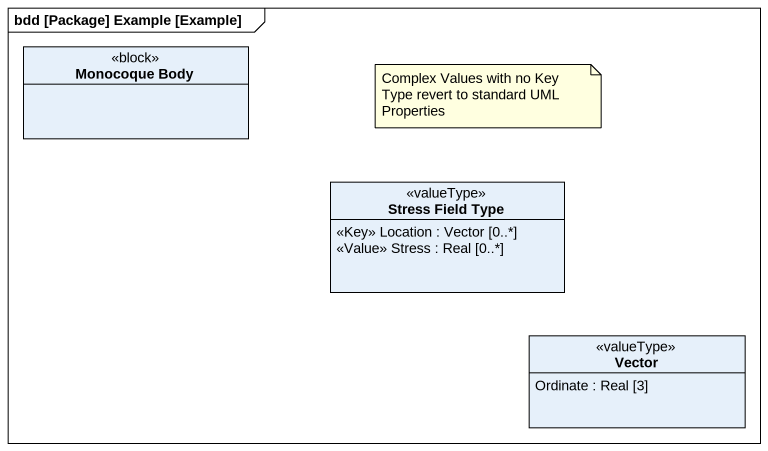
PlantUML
@startuml
mainframe bdd [Package] Example [Example]
hide circle
hide empty members
class "Monocoque Body" as Monocoque_Body <<block>>
class "Stress Field Type" as Stress_Field_Type <<valueType>> {
  <<Key>> Location : Vector [0..*]
  <<Value>> Stress : Real [0..*]
}
class Vector <<valueType>> {
  Ordinate : Real [3]
}
note as N1
  Complex Values with no Key Type revert to standard UML Properties
end note
@enduml
